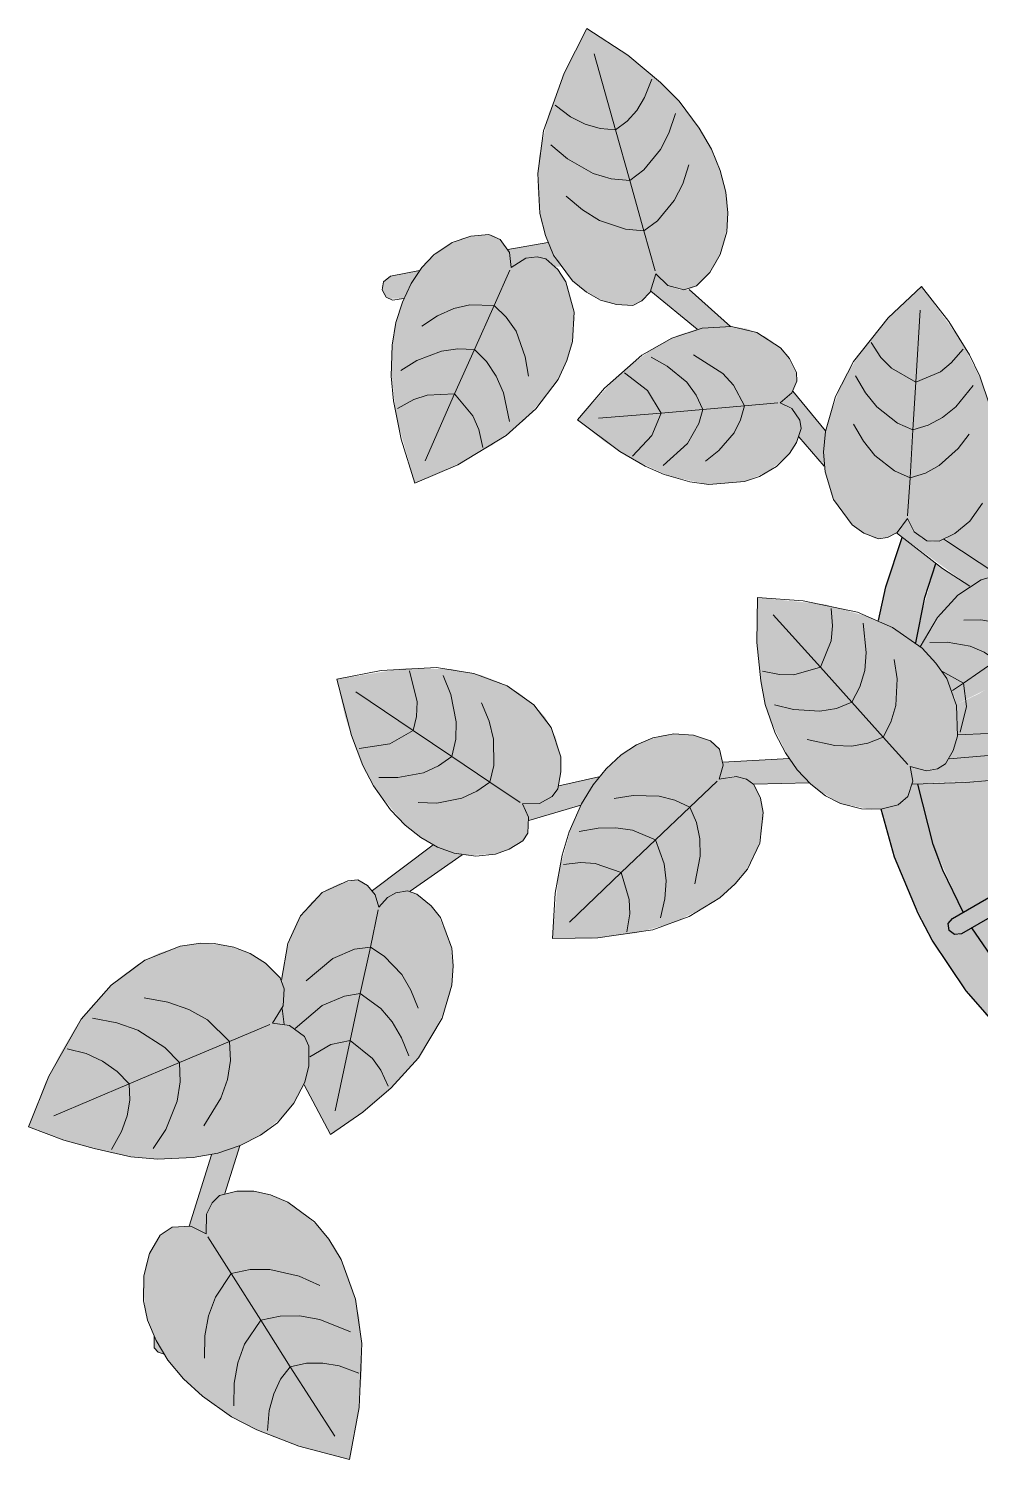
# Model space of a CAD drawing. Header units: millimetres. Extents: x -4 to 8794, y -6642 to 2653.
# Drawn here: x 2877 to 3112.3, y -5931.4 to -5577.8 of the extents above; entities that cross this region are included whole.
import ezdxf

# ---------------------------------------------------------------- set-up
doc = ezdxf.new("R2010")
doc.units = ezdxf.units.MM
for name, color, linetype, lineweight, true_color in [('VEG-HOJAS', 117, 'Continuous', 18, 0x2e5e38), ('VEG-MACETA', 25, 'Continuous', 25, 0x745440), ('VEG-NERVIOS', 115, 'Continuous', 9, 0x528c5c)]:
    doc.layers.add(name, color=color, linetype=linetype, lineweight=lineweight, true_color=true_color)
doc.layers.add('VEG-RELLENO', color=253, linetype='Continuous', true_color=0x96c896)

# ---------------------------------------------------------------- blocks, each defined once
blk = doc.blocks.new('VEG_Pothos_colgante_PLANTA')
at = {"layer": 'VEG-RELLENO', "true_color": 0x65995e}
h = blk.add_hatch(color=83, dxfattribs=at)
h.dxf.hatch_style = 1
h.paths.add_polyline_path([(-185, 167.8), (-176.3, 162.2), (-170.2, 157.4), (-166.8, 154.5), (-165.2, 153), (-163.7, 151.5), (-160.9, 148.3), (-156.1, 141.5), (-153.3, 136.2), (-151.4, 130.9), (-150.3, 125.6), (-150.1, 120.7), (-151.1, 114.7), (-153.1, 109.7), (-155.4, 106.5), (-158.7, 103.7), (-161, 103.2), (-165, 104.3), (-167.9, 107.2), (-169.3, 102.7), (-172, 100.1), (-174.4, 99.3), (-179, 99.9), (-182.8, 101.3), (-186.2, 103.6), (-189.6, 106.6), (-193.9, 113.4), (-195.8, 118.4), (-196.9, 124), (-197.2, 129.9), (-196.8, 136.2), (-194.4, 146.8), (-189.9, 158.4)])
h.paths.add_polyline_path([(-166.3, 154), (-166.9, 147.5), (-166.6, 139.4), (-165.3, 131.4), (-162.8, 123.5), (-161.7, 131.7), (-162, 139.8), (-164.1, 151.2), (-164.4, 152.2)], flags=0)
at = {"layer": 'VEG-RELLENO', "true_color": 0xced696}
h = blk.add_hatch(color=71, dxfattribs=at)
h.dxf.hatch_style = 1
h.paths.add_polyline_path([(-162.8, 123.5), (-165.3, 131.4), (-166.6, 139.4), (-166.9, 147.5), (-166.3, 154), (-164.4, 152.2), (-164.1, 151.2), (-162, 139.8), (-161.7, 131.7)])
at = {"layer": 'VEG-RELLENO', "true_color": 0x5e8f58}
h = blk.add_hatch(color=83, dxfattribs=at)
h.dxf.hatch_style = 1
h.paths.add_polyline_path([(-227.5, 55.5), (-232.1, 71.8), (-233.4, 83.8), (-232.8, 91.5), (-231.7, 96.9), (-229.9, 101.8), (-227.6, 106.2), (-224.9, 109.9), (-220.5, 113.5), (-216, 115.9), (-212.5, 116.7), (-208.4, 116.8), (-206.4, 115.7), (-204.1, 112.5), (-203.7, 108.8), (-200.1, 111.1), (-196.6, 111.4), (-194.4, 110.5), (-191.5, 107.4), (-189.7, 104.1), (-188, 96.3), (-188.9, 88.9), (-190.6, 84.2), (-193, 79.6), (-200.4, 71), (-208.3, 64.9), (-218.4, 59.3)])
h.paths.add_polyline_path([(-208.5, 96.4), (-210.7, 89.1), (-211.7, 81.6), (-211.9, 74.1), (-210.8, 66.5), (-208.5, 73.8), (-207.5, 81.3), (-207.4, 88.8)], flags=0)
at = {"layer": 'VEG-RELLENO', "true_color": 0x87a96a}
h = blk.add_hatch(color=63, dxfattribs=at)
h.dxf.hatch_style = 1
h.paths.add_polyline_path([(-49.1, 12.8), (-61.1, 17.2), (-61.9, 19.7), (-63.3, 21), (-65.8, 22), (-68.9, 21.9), (-67.7, 24.3), (-67.6, 25.9), (-47.5, 18.4), (-46.3, 17.2), (-45.9, 15.5), (-46.9, 13.5)])
h.paths.add_polyline_path([(-90.3, 30), (-108.4, 43.2), (-105.7, 46.7), (-104.4, 43.8), (-102.2, 41.8), (-99.5, 40.9), (-96.7, 41.6), (-83.6, 33)])
h.paths.add_polyline_path([(-126.3, 59.7), (-132.6, 66.9), (-132, 69.7), (-132.9, 72.1), (-134.7, 74.2), (-137.2, 75.3), (-134.1, 78.2), (-126, 68.4)])
h.paths.add_polyline_path([(-157.7, 93.5), (-169.2, 102.9), (-167.9, 107.2), (-164.5, 104.1), (-161.8, 103.2), (-159.7, 103.3), (-149.5, 94.2)])
h.paths.add_polyline_path([(-192.8, 109), (-195.1, 110.9), (-197.3, 111.4), (-200.6, 110.9), (-203.7, 108.8), (-204.5, 113.2), (-194.6, 114.9), (-191.5, 109)])
h.paths.add_polyline_path([(-230.2, 101.1), (-233.8, 101), (-235.2, 102.1), (-235.7, 104), (-235, 105.6), (-233.5, 106.6), (-226.4, 108)])
at = {"layer": 'VEG-RELLENO', "true_color": 0xe08e66}
h = blk.add_hatch(color=11, dxfattribs=at)
h.dxf.hatch_style = 1
h.paths.add_polyline_path([(108.9, -37), (103.1, -50.9), (99.6, -57.5), (89.9, -71.6), (84.3, -62.6), (89.8, -54.4), (93.2, -56.2), (94.5, -56), (95.5, -54.9), (95.3, -52.7), (92, -50.6), (97, -40.2), (100.8, -29.2), (111, -30.2)])
h.paths.add_polyline_path([(82, -80.6), (79.7, -80), (84.2, -78.3)])
h.paths.add_polyline_path([(50.9, -103.1), (37, -108.9), (22.4, -112.8), (7.5, -114.8), (-2.5, -114.9), (-1.1, -109.6), (-1, -105), (13.7, -104.1), (20.5, -103), (33.8, -99.4), (46.4, -94.2), (52.5, -90.9), (62.9, -84), (59.5, -87.2), (57.2, -91.1), (55.9, -95.8), (55.7, -100.6)])
h.paths.add_polyline_path([(-47.2, -104.8), (-63.9, -95.6), (-75.8, -86.5), (-86.5, -75.8), (-95.6, -63.9), (-99.6, -57.5), (-106.2, -44), (-108.9, -37), (-112.2, -25.1), (-108.9, -24.3), (-106.6, -23.1), (-105.3, -21.3), (-104.5, -18.9), (-103.2, -18.9), (-99.4, -33.8), (-97, -40.2), (-92, -50.6), (-95.3, -52.7), (-95.7, -53.9), (-95.4, -55.1), (-94.5, -56), (-93.2, -56.2), (-89.8, -54.4), (-83.3, -63.9), (-78.9, -69.2), (-69.2, -78.9), (-58.3, -87.3), (-52.5, -90.9), (-42, -96.2)])
h.paths.add_polyline_path([(-112.9, 21.5), (-111.1, 29.8), (-107, 42), (-98.7, 35.6), (-101.4, 27.2), (-103.7, 16)])
h.paths.add_polyline_path([(-85.9, 76.4), (-75.8, 86.5), (-63.9, 95.6), (-57.5, 99.6), (-45.3, 105.6), (-42.9, 101.8), (-40.8, 100.8), (-38.2, 100.5), (-37.5, 98), (-52.5, 90.9), (-63.9, 83.3), (-74.2, 74.2), (-84.1, 62.8), (-84.4, 69.1)])
h.paths.add_polyline_path([(0, 115), (15, 114), (29.8, 111.1), (37, 108.9), (50.9, 103.1), (58.7, 98.8), (61.2, 96.6), (57, 88.2), (46.4, 94.2), (33.8, 99.4), (20.5, 103), (13.7, 104.1), (2.2, 104.9), (2.1, 108.6), (0.6, 110.1), (-0.8, 110), (-1.9, 109), (-2.2, 104.9), (-5.1, 104.8)])
h.paths.add_polyline_path([(77.5, 84.9), (86.5, 75.8), (95.6, 63.9), (103.1, 50.9), (106.2, 44), (110.7, 31.2), (109, 23.9), (109.5, 17.6), (111.6, 12.3), (114.4, 8.9), (110.7, 8), (104.4, 10.8), (103, 20.5), (99.4, 33.8), (97, 40.2), (90.9, 52.5), (87.3, 58.3), (78.9, 69.2), (69.2, 78.9), (61.9, 84.7), (64, 88.8), (66.6, 86.7), (70.1, 85.3), (74.2, 84.7)])
at = {"layer": 'VEG-RELLENO', "true_color": 0xeadcc2}
h = blk.add_hatch(color=254, dxfattribs=at)
h.dxf.hatch_style = 1
h.paths.add_polyline_path([(95, -52.3), (95.7, -53.9), (95.3, -55.3), (93.9, -56.2), (92.4, -55.9), (9, -7.8), (11.2, -3.9)])
h.paths.add_polyline_path([(0, -2.5), (-4.6, -5.2), (-6.1, -3.5), (-6.8, -1.4), (-2.2, 1.3), (-2.2, 6.6), (0, 7), (2.2, 6.6), (2.2, 1.3), (6.8, -1.4), (6.1, -3.5), (4.6, -5.2)])
h.paths.add_polyline_path([(-92.4, -55.9), (-94.1, -56.1), (-95.4, -55.1), (-95.7, -53.4), (-94.6, -52.1), (-11.2, -3.9), (-9, -7.8)])
h.paths.add_polyline_path([(-2.2, 108), (-1.6, 109.6), (0, 110.2), (1.6, 109.6), (2.2, 108), (2.2, 11.7), (-2.2, 11.7)])
at = {"layer": 'VEG-RELLENO', "true_color": 0x6ca464}
h = blk.add_hatch(color=83, dxfattribs=at)
h.dxf.hatch_style = 1
h.paths.add_polyline_path([(-102.3, 104.1), (-92.5, 90.7), (-87.1, 80.1), (-85, 72.8), (-84.2, 67.4), (-84.1, 62.2), (-84.8, 57.3), (-86, 53), (-88.7, 48.1), (-92, 44.4), (-95, 42.4), (-98.7, 40.9), (-100.9, 41.2), (-104.1, 43.4), (-105.7, 46.7), (-108.3, 43.3), (-111.4, 41.8), (-113.7, 41.8), (-117.5, 43.7), (-120.3, 46.1), (-124.6, 52.7), (-126.3, 59.8), (-126.4, 64.8), (-125.7, 69.9), (-121.9, 80.4), (-116.7, 88.8), (-109.4, 97.5)])
h.paths.add_polyline_path([(-101.3, 59.5), (-100.8, 67.1), (-101.5, 74.5), (-103.1, 81.7), (-105.9, 88.8), (-106.4, 81.2), (-105.6, 73.8), (-104.1, 66.6)], flags=0)
at = {"layer": 'VEG-RELLENO', "true_color": 0x7a5e4a}
h = blk.add_hatch(color=35, dxfattribs=at)
h.dxf.hatch_style = 1
h.paths.add_polyline_path([(100.8, -29.2), (97, -40.2), (92, -50.6), (68.9, -37.3), (66.5, -29.5), (71.8, -26.9), (67.4, -17.8), (62.6, -10.1), (68.8, -7.8), (73.4, -4.1), (80.8, -3.5), (80, -6.8), (80, -10.1), (80.7, -13.4), (82.7, -17.7), (85.9, -21.7), (90.5, -25.2), (94.5, -27.2)])
h.paths.add_polyline_path([(89.8, -54.4), (84.3, -62.6), (78.1, -55), (71.5, -49.5), (70.4, -43.2)])
h.paths.add_polyline_path([(58.3, -87.3), (46.4, -94.2), (40.2, -97), (27.2, -101.4), (13.7, -104.1), (-1, -105), (-1.8, -100.9), (-3, -98.1), (-4.8, -96.6), (-8.1, -95.6), (-6.8, -81.6), (3.1, -72.6), (8.2, -74.6), (14.3, -76.1), (21.4, -77), (28.8, -77.2), (28.5, -69.6), (26.6, -59.2), (24.6, -53.5), (21.7, -47.9), (33.3, -51.8), (39.5, -60.4), (37.2, -62.9), (36.7, -65.1), (37.7, -70.1), (39.8, -74.1), (44, -78.6), (48.7, -81.2), (54.3, -83.1), (62.9, -84)])
h.paths.add_polyline_path([(-46.4, -94.2), (-58.3, -87.3), (-69.2, -78.9), (-78.9, -69.2), (-83.3, -63.9), (-89.8, -54.4), (-83.5, -50.7), (-82.4, -56.8), (-72.3, -54.2), (-58.8, -48.6), (-51.5, -43.5), (-46.9, -38.8), (-42.8, -32.2), (-41, -26.2), (-22.4, -15.5), (-27, -21.2), (-29.7, -27.7), (-31.1, -35.5), (-30.9, -43.8), (-29, -52.7), (-25.7, -61.5), (-18.8, -73.8), (-12.8, -82), (-13.4, -87.7), (-15.6, -86.5), (-19, -85.6), (-22.7, -85.3), (-26.5, -85.9), (-30.5, -87.1), (-34.4, -89.2), (-38.2, -92.2), (-42, -96.2)])
h.paths.add_polyline_path([(-92, -50.6), (-99.4, -33.8), (-103.2, -18.9), (-79.6, -17.5), (-82.1, -23.6), (-83.7, -30.5), (-84.3, -37.7), (-84, -46)])
h.paths.add_polyline_path([(-103, 20.5), (-98.7, 35.6), (-90.3, 30), (-94.3, 26.9), (-97.3, 23.5), (-102.6, 15), (-103.7, 16)])
h.paths.add_polyline_path([(-96.3, 41.7), (-92, 44.4), (-88.7, 48.1), (-85.5, 54.4), (-84.1, 62.8), (-74.2, 74.2), (-69.2, 78.9), (-58.3, 87.3), (-46.4, 94.2), (-37.5, 98), (-30.5, 75.9), (-35.2, 76.5), (-41.4, 76.6), (-54.9, 73.8), (-62.1, 71.2), (-60.4, 67.2), (-56.9, 60.4), (-52.5, 53.6), (-48.3, 49), (-43.6, 45.2), (-37.5, 42.1), (-30.3, 40.8), (-23.9, 41.9), (-21.3, 43.3), (-18.5, 45.6), (-13.3, 32.8), (-11.4, 31.5), (-9.1, 31.9), (-7.9, 33.5), (-7.9, 35.3), (-15.7, 54.5), (-14.2, 55.8), (-13.4, 57.4), (-13.5, 60.7), (-14.2, 63.5), (-16.1, 67.1), (-18.3, 69.7), (-23.2, 73.2), (-29.5, 92.3), (-23.7, 92), (-17.5, 93.8), (-11.3, 97.7), (-5.1, 104.8), (-2.2, 104.9), (-2.2, 11.7), (-6, 10.4), (-8.5, 8.5), (-10.4, 6), (-11.6, 3.1), (-12, 0), (-11.2, -3.9), (-40.9, -21.1), (-42.1, -16.3), (-44.1, -12.7), (-31.1, -10.7), (-29.9, -9.5), (-29.6, -8), (-30, -6.6), (-31, -5.6), (-33, -5.2), (-53.4, -8), (-54.7, -5.6), (-56.4, -4.4), (-62.3, -3.9), (-68.9, -6.1), (-72.2, -8.2), (-75, -10.9), (-95.4, -12.7), (-93.3, -6.7), (-85.8, -6.4), (-79.5, -5.1), (-73.8, -3), (-68, 0.8), (-64.5, 4.5), (-62.2, 8.6), (-61, 12.6), (-61.1, 17.2), (-49.1, 12.8), (-46.7, 13.7), (-45.9, 15.8), (-46.4, 17.5), (-47.5, 18.4), (-67.6, 25.9), (-68.5, 29.4), (-72, 31.9), (-77.1, 33.3), (-83.6, 33), (-93.6, 39.3)])
h.paths.add_polyline_path([(2.2, 104.9), (20.5, 103), (33.8, 99.4), (46.4, 94.2), (57, 88.2), (48.8, 73.7), (46.3, 78.6), (43.4, 82.6), (36, 90.1), (23.8, 97.6), (14.5, 101.7), (11.8, 93), (9.9, 82.6), (9.5, 75.2), (10.2, 68), (11.9, 61.6), (15.5, 54.7), (19.2, 50.5), (24.4, 47.2), (15.8, 42.5), (9.8, 37.3), (5.8, 31.4), (3.4, 25.2), (2.8, 19), (4.1, 12.9), (6.1, 10.9), (9.1, 9.4), (14.5, 9.3), (12.6, 4.9), (12.8, -0.5), (12.1, -4.5), (11.2, -3.9), (12, 0), (11.6, 3.1), (10.4, 6), (8.5, 8.5), (6, 10.4), (2.2, 11.7)])
h.paths.add_polyline_path([(61.9, 84.7), (74.2, 74.2), (78.9, 69.2), (87.3, 58.3), (90.9, 52.5), (97, 40.2), (101.4, 27.2), (104.4, 10.8), (98.2, 11.6), (91.7, 10.2), (87.3, 7), (86.6, 3.2), (78.2, 2.2), (80.9, 8), (82.9, 14.7), (84, 24.1), (84.1, 33), (83.8, 38), (73.2, 37.1), (75.3, 48.3), (63.4, 50.6), (45.9, 51.6), (48.1, 53.9), (50, 57.8), (50.8, 65.5)])
h.paths.add_polyline_path([(8.6, -9.7), (0.6, -13.5), (-2.1, -17), (-3.6, -13.4), (-6.4, -10.9), (-9.7, -9.5), (-12.8, -9.9), (-9, -7.8), (-6, -10.4), (-3.1, -11.6), (0, -12), (3.1, -11.6), (6, -10.4), (9, -7.8), (9.9, -8.3)])
h.paths.add_polyline_path([(4.9, 4.9), (6.8, 1.8), (6.8, -1.4), (2.2, 1.3), (2.2, 6.6)])
h.paths.add_polyline_path([(-4.9, 4.9), (-2.2, 6.6), (-2.2, 1.3), (-6.8, -1.4), (-6.8, 1.8)])
h.paths.add_polyline_path([(-1.8, -6.8), (-4.6, -5.2), (0, -2.5), (4.6, -5.2), (1.8, -6.8)])
at = {"layer": 'VEG-RELLENO', "true_color": 0xced696}
h = blk.add_hatch(color=71, dxfattribs=at)
h.dxf.hatch_style = 1
h.paths.add_polyline_path([(-208.5, 96.4), (-207.4, 88.8), (-207.5, 81.3), (-208.5, 73.8), (-210.8, 66.5), (-211.9, 74.1), (-211.7, 81.6), (-210.7, 89.1)])
at = {"layer": 'VEG-RELLENO', "true_color": 0x63965c}
h = blk.add_hatch(color=83, dxfattribs=at)
h.dxf.hatch_style = 1
h.paths.add_polyline_path([(-187.3, 71.1), (-177, 82.4), (-168.5, 88.9), (-162.5, 92), (-158, 93.5), (-149.2, 94.2), (-145.3, 93.6), (-140.7, 91.6), (-137.1, 88.9), (-134.9, 86.3), (-133.2, 82.8), (-133.1, 80.7), (-134.6, 77.3), (-137.2, 75.3), (-134, 73.5), (-132.3, 71), (-132, 69), (-133.2, 65.5), (-134.9, 62.8), (-140.1, 58.3), (-146, 55.9), (-154.8, 55.1), (-164.3, 57.1), (-173.8, 61.4), (-180.7, 65.8)])
h.paths.add_polyline_path([(-148.6, 75), (-154.9, 77.2), (-161.3, 78.3), (-167.7, 78.7), (-174.3, 78), (-168.1, 75.8), (-161.7, 74.7), (-155.2, 74.3)], flags=0)
at = {"layer": 'VEG-RELLENO', "true_color": 0xced696}
h = blk.add_hatch(color=71, dxfattribs=at)
h.dxf.hatch_style = 1
h.paths.add_polyline_path([(-101.3, 59.5), (-104.1, 66.6), (-105.6, 73.8), (-106.4, 81.2), (-105.9, 88.8), (-103.1, 81.7), (-101.5, 74.5), (-100.8, 67.1)])
h = blk.add_hatch(color=71, dxfattribs=at)
h.dxf.hatch_style = 1
h.paths.add_polyline_path([(-150.4, 74.6), (-161.7, 74.7), (-168.1, 75.8), (-174.3, 78), (-167.7, 78.7), (-161.3, 78.3), (-154.9, 77.2), (-148.6, 75)])
at = {"layer": 'VEG-RELLENO', "true_color": 0x65995e}
h = blk.add_hatch(color=83, dxfattribs=at)
h.dxf.hatch_style = 1
h.paths.add_polyline_path([(-102.6, 15), (-96.4, 24.7), (-91, 29.6), (-85.1, 32.6), (-78.1, 33.4), (-73, 32.3), (-68.5, 29.4), (-67.6, 25.2), (-68.9, 21.9), (-65.8, 22), (-62.3, 20.2), (-61.2, 17.6), (-60.9, 13.6), (-61.8, 9.6), (-63.8, 5.5), (-67, 1.7), (-71.3, -1.6), (-75.2, -3.6), (-81.1, -5.5), (-87.4, -6.6), (-93.3, -6.7), (-93.6, 0.8), (-88.1, 3.4), (-82.7, 6.7), (-75.8, 12.9), (-84.4, 9.5), (-94.1, 2.7), (-96.8, 8.5)])
at = {"layer": 'VEG-RELLENO', "true_color": 0x689e61}
h = blk.add_hatch(color=83, dxfattribs=at)
h.dxf.hatch_style = 1
h.paths.add_polyline_path([(-142.8, 27.2), (-126, 25.5), (-114.6, 22.2), (-107.8, 18.8), (-103.4, 15.8), (-99.8, 12.3), (-96.8, 8.5), (-94.7, 4.6), (-93.3, -0.8), (-93.2, -5.9), (-94, -9.5), (-95.8, -13.3), (-97.6, -14.8), (-101.6, -15.7), (-105.1, -14.6), (-104.5, -18.8), (-105.6, -22), (-107.2, -23.6), (-111.1, -24.9), (-114.7, -25.2), (-122.3, -23.7), (-128.4, -20), (-131.9, -16.6), (-135, -12.6), (-139.8, -2.8), (-141.3, 2.7), (-142.3, 8.6), (-143, 17.7)])
h.paths.add_polyline_path([(-110.7, -2.5), (-112.3, 4.8), (-115.1, 11.5), (-118.5, 17.9), (-123.1, 23.8), (-121.5, 16.5), (-118.7, 9.8), (-115.2, 3.4)], flags=0)
at = {"layer": 'VEG-RELLENO', "true_color": 0xced696}
h = blk.add_hatch(color=71, dxfattribs=at)
h.dxf.hatch_style = 1
h.paths.add_polyline_path([(-110.7, -2.5), (-115.2, 3.4), (-118.7, 9.8), (-121.5, 16.5), (-123.1, 23.8), (-118.5, 17.9), (-115.1, 11.5), (-112.3, 4.8)])
h = blk.add_hatch(color=71, dxfattribs=at)
h.dxf.hatch_style = 1
h.paths.add_polyline_path([(-75.8, 12.9), (-85.3, 5), (-93.6, 0.8), (-94.1, 2.7), (-87.1, 7.9), (-81.8, 10.8)])
at = {"layer": 'VEG-RELLENO', "true_color": 0x669b5f}
h = blk.add_hatch(color=83, dxfattribs=at)
h.dxf.hatch_style = 1
h.paths.add_polyline_path([(-246.8, 7), (-230.2, 9.7), (-218.4, 9.5), (-211.1, 8), (-206.2, 6.1), (-201.9, 3.7), (-198.1, 0.7), (-195.2, -2.5), (-192.7, -7.3), (-191.4, -12.2), (-191.4, -15.9), (-192.2, -20.1), (-193.6, -22), (-197.2, -23.9), (-200.9, -23.8), (-199.3, -27.6), (-199.6, -31), (-200.8, -32.9), (-204.2, -35), (-207.6, -36.2), (-215.1, -36.5), (-221.9, -34.5), (-226, -32.1), (-229.9, -29.1), (-236.7, -20.8), (-239.6, -16), (-241.9, -10.6), (-244.8, -2.1)])
h.paths.add_polyline_path([(-212.7, -18.9), (-215.8, -12.3), (-219.7, -6.4), (-224.4, -0.9), (-229.9, 3.8), (-226.9, -2.8), (-222.9, -8.8), (-218.3, -14.2)], flags=0)
at = {"layer": 'VEG-RELLENO', "true_color": 0xced696}
h = blk.add_hatch(color=71, dxfattribs=at)
h.dxf.hatch_style = 1
h.paths.add_polyline_path([(-212.7, -18.9), (-218.3, -14.2), (-222.9, -8.8), (-226.9, -2.8), (-229.9, 3.8), (-224.4, -0.9), (-219.7, -6.4), (-215.8, -12.3)])
at = {"layer": 'VEG-RELLENO', "true_color": 0x87a96a}
h = blk.add_hatch(color=63, dxfattribs=at)
h.dxf.hatch_style = 1
h.paths.add_polyline_path([(-44.1, -12.7), (-45.9, -11.2), (-47.9, -10.7), (-50.7, -10.9), (-53.3, -12.3), (-53.4, -8), (-32.7, -5.1), (-31, -5.6), (-29.9, -6.9), (-29.8, -9.2), (-31.4, -10.9)])
h.paths.add_polyline_path([(-79.6, -17.5), (-104.5, -18.9), (-105.1, -14.6), (-101, -15.6), (-97.6, -14.8), (-95.4, -12.7), (-75, -10.9)])
h.paths.add_polyline_path([(-130, -18.6), (-143.7, -18.9), (-145.5, -17.7), (-148.7, -16.9), (-152.3, -17.7), (-151.4, -13.5), (-135, -12.6)])
h.paths.add_polyline_path([(-186.5, -24.1), (-199.3, -27.9), (-200.9, -23.8), (-196.7, -23.7), (-193.6, -22), (-191.9, -19.3), (-182, -17.1)])
h.paths.add_polyline_path([(-215.8, -36.4), (-228.7, -45.4), (-230.8, -45.4), (-233.9, -46.6), (-236.4, -49.3), (-238, -45.2), (-223, -33.9)])
h.paths.add_polyline_path([(-270.8, -108.3), (-274.5, -120.1), (-277.1, -121.7), (-279, -125.2), (-279.1, -130.1), (-283.3, -128.2), (-277.8, -110.5)])
h.paths.add_polyline_path([(-289.7, -159.8), (-291, -159.3), (-292, -158.2), (-292, -155.4)])
h.paths.add_polyline_path([(-262.7, -78), (-260.3, -74.4), (-259.8, -78.3)])
at = {"layer": 'VEG-RELLENO', "true_color": 0x61935a}
h = blk.add_hatch(color=83, dxfattribs=at)
h.dxf.hatch_style = 1
h.paths.add_polyline_path([(-193.5, -57.1), (-191.9, -40.5), (-188.7, -29), (-185.4, -22.1), (-182.4, -17.7), (-179, -13.9), (-175.2, -10.8), (-171.4, -8.5), (-166.1, -6.8), (-161.1, -6.5), (-157.5, -7.1), (-153.7, -8.6), (-152.2, -10.3), (-151.3, -14.2), (-152.3, -17.7), (-148.1, -17), (-144.9, -18), (-143.2, -19.6), (-141.8, -23.5), (-141.3, -27.2), (-142.7, -34.8), (-146.2, -41.2), (-149.5, -44.8), (-153.4, -48), (-163.3, -53.1), (-172.7, -55.7), (-183.9, -57.1)])
h.paths.add_polyline_path([(-156.7, -31.8), (-163.5, -35.1), (-169.5, -39.3), (-175, -44.2), (-179.8, -50), (-173, -46.8), (-167, -42.5), (-161.5, -37.7)], flags=0)
at = {"layer": 'VEG-RELLENO', "true_color": 0xced696}
h = blk.add_hatch(color=71, dxfattribs=at)
h.dxf.hatch_style = 1
h.paths.add_polyline_path([(-156.7, -31.8), (-161.5, -37.7), (-167, -42.5), (-173, -46.8), (-179.8, -50), (-175, -44.2), (-169.5, -39.3), (-163.5, -35.1)])
at = {"layer": 'VEG-RELLENO', "true_color": 0x6da565}
h = blk.add_hatch(color=83, dxfattribs=at)
h.dxf.hatch_style = 1
h.paths.add_polyline_path([(-248.4, -105.5), (-254.9, -93.2), (-253.6, -87.2), (-253.9, -82.8), (-256, -80.2), (-259.8, -78.3), (-260.3, -74.4), (-259.8, -70.4), (-260.5, -66.6), (-258.4, -56.8), (-256.5, -52.7), (-253.2, -48.2), (-249.4, -45), (-246.2, -43.5), (-242.3, -42.6), (-240.3, -43.1), (-237.5, -45.8), (-236.4, -49.3), (-233.4, -46.3), (-230.1, -45.3), (-227.8, -45.7), (-224.4, -48.1), (-221.9, -50.9), (-218.7, -58.1), (-218, -65.4), (-218.7, -70.3), (-220.2, -75.2), (-225.5, -85), (-231.9, -92.5), (-240.4, -100)])
h.paths.add_polyline_path([(-236, -62.7), (-238.7, -69.8), (-240.1, -77.1), (-240.7, -84.5), (-240.1, -92.1), (-237.5, -85), (-236, -77.7), (-235.4, -70.3)], flags=0)
at = {"layer": 'VEG-RELLENO', "true_color": 0x65995e}
h = blk.add_hatch(color=83, dxfattribs=at)
h.dxf.hatch_style = 1
h.paths.add_polyline_path([(-323, -103.6), (-318.9, -92.8), (-315, -85.2), (-311.3, -78.9), (-307.2, -73.5), (-301, -67.2), (-296, -63.4), (-290.8, -60.7), (-285.5, -59), (-280.4, -58.2), (-273.9, -58.8), (-268.2, -60.8), (-264.4, -63.2), (-260.8, -66.8), (-259.8, -69.5), (-260.3, -74.4), (-262.7, -78), (-257.9, -78.9), (-254.8, -81.3), (-253.7, -83.7), (-253.7, -88.5), (-254.7, -92.6), (-256.6, -96.5), (-259.3, -100.3), (-265.7, -105.7), (-270.7, -108.2), (-276.2, -110.1), (-282.3, -111.2), (-288.9, -111.6), (-295.5, -111.3), (-302.4, -110.1), (-312.7, -107.4)])
h.paths.add_polyline_path([(-278.4, -79), (-286.7, -81.5), (-294.3, -85.2), (-301.4, -89.7), (-307.9, -95.5), (-299.6, -93), (-292, -89.3), (-284.9, -84.8)], flags=0)
at = {"layer": 'VEG-RELLENO', "true_color": 0xced696}
h = blk.add_hatch(color=71, dxfattribs=at)
h.dxf.hatch_style = 1
h.paths.add_polyline_path([(-236, -62.7), (-235.4, -70.3), (-236, -77.7), (-237.5, -85), (-240.1, -92.1), (-240.7, -84.5), (-240.1, -77.1), (-238.7, -69.8)])
h = blk.add_hatch(color=71, dxfattribs=at)
h.dxf.hatch_style = 1
h.paths.add_polyline_path([(-278.4, -79), (-284.9, -84.8), (-292, -89.3), (-299.6, -93), (-307.9, -95.5), (-301.4, -89.7), (-294.3, -85.2), (-286.7, -81.5)])
at = {"layer": 'VEG-RELLENO', "true_color": 0x609259}
h = blk.add_hatch(color=83, dxfattribs=at)
h.dxf.hatch_style = 1
h.paths.add_polyline_path([(-243.7, -185.8), (-254.4, -183.1), (-262.3, -180.3), (-268.8, -177.5), (-274.6, -174.1), (-281.7, -168.8), (-286.1, -164.4), (-289.6, -159.7), (-292.3, -154.7), (-294, -149.8), (-294.7, -143.4), (-294, -137.6), (-292.5, -133.6), (-289.8, -129.7), (-287.5, -128.4), (-282.9, -128.2), (-279.1, -130.1), (-279, -125.2), (-277.1, -121.7), (-274.9, -120.2), (-270.2, -119.4), (-265.9, -119.7), (-261.8, -120.9), (-257.5, -123), (-251.1, -128.5), (-247.7, -133), (-244.9, -138.2), (-242.8, -144.1), (-241.3, -150.5), (-240.6, -157.2), (-240.6, -164.2), (-241.5, -174.9)])
h.paths.add_polyline_path([(-263.4, -137.9), (-263.1, -146.6), (-261.4, -155), (-258.8, -163.1), (-254.8, -170.8), (-255.1, -162.1), (-256.8, -153.7), (-259.4, -145.6)], flags=0)
at = {"layer": 'VEG-RELLENO', "true_color": 0xced696}
h = blk.add_hatch(color=71, dxfattribs=at)
h.dxf.hatch_style = 1
h.paths.add_polyline_path([(-263.4, -137.9), (-259.4, -145.6), (-256.8, -153.7), (-255.1, -162.1), (-254.8, -170.8), (-258.8, -163.1), (-261.4, -155), (-263.1, -146.6)])
at = {"layer": 'VEG-HOJAS'}
for points in [[(-185, 167.8), (-174.9, 161.2), (-166.8, 154.5), (-162.2, 149.9), (-157.2, 143.2), (-154.2, 138), (-152, 132.7), (-150.6, 127.4), (-150.1, 122.3), (-150.4, 117.6), (-152, 112), (-154.6, 107.5), (-157.9, 104.2), (-161, 103.2), (-165, 104.3), (-167.9, 107.2), (-169.3, 102.7), (-171.4, 100.5), (-173.6, 99.4), (-177.7, 99.6), (-181.6, 100.7), (-185.1, 102.7), (-188.5, 105.5), (-193.2, 111.8), (-195.2, 116.7), (-196.6, 122.1), (-197.1, 132), (-195.7, 142.5), (-190.6, 156.8)], [(-227.5, 55.5), (-230.9, 66.3), (-232.8, 75.8), (-233.4, 81.9), (-233.1, 89.6), (-232.2, 95.2), (-230.6, 100.2), (-228.4, 104.8), (-225.8, 108.8), (-222.8, 111.9), (-218.3, 114.9), (-213.7, 116.5), (-209.2, 116.9), (-206.4, 115.7), (-204.1, 112.5), (-203.7, 108.8), (-200.1, 111.1), (-197.3, 111.4), (-195.1, 110.9), (-192.2, 108.3), (-190.2, 105.2), (-188.1, 97.7), (-188.5, 90.5), (-189.9, 85.8), (-192.1, 81.1), (-197.6, 73.8), (-204.9, 67.2), (-216.9, 60)], [(-187.3, 71.1), (-180.6, 78.9), (-171.4, 87.1), (-164, 91.3), (-156.5, 93.8), (-149.2, 94.2), (-143, 92.7), (-137.1, 88.9), (-134.9, 86.3), (-133.2, 82.8), (-133.1, 80.7), (-134.3, 77.8), (-137.2, 75.3), (-134.3, 73.9), (-132.3, 71), (-132, 69), (-133.2, 65.5), (-134.9, 62.8), (-138.1, 59.6), (-142.3, 57.1), (-146, 55.9), (-154.8, 55.1), (-159.5, 55.8), (-165.9, 57.6), (-170.6, 59.7), (-176.8, 63.3)], [(-142.8, 27.2), (-131.5, 26.4), (-118.1, 23.6), (-109.4, 19.8), (-102.1, 14.7), (-98.7, 11), (-96, 7.2), (-93.6, 0.5), (-93.4, -7.1), (-94.4, -10.6), (-96.3, -13.9), (-98.3, -15.1), (-101, -15.6), (-105.1, -14.6), (-104.4, -18.2), (-105.6, -22), (-108, -24), (-112.3, -25.1), (-117.1, -25), (-122.3, -23.7), (-126, -21.8), (-129.6, -18.9), (-133, -15.4), (-135.9, -11.2), (-138.4, -6.3), (-140.9, 0.8), (-142, 6.6), (-143, 16.1)], [(-246.8, 7), (-235.8, 9.2), (-222.2, 9.9), (-212.9, 8.4), (-204.7, 5.4), (-198.1, 0.7), (-193.8, -4.9), (-191.4, -12.2), (-191.4, -15.9), (-192.2, -20.1), (-193.6, -22), (-196.7, -23.7), (-200.9, -23.8), (-199.4, -27.1), (-199.6, -31), (-200.8, -32.9), (-204.2, -35), (-207.6, -36.2), (-212.4, -36.7), (-217.8, -36), (-221.9, -34.5), (-226, -32.1), (-229.9, -29.1), (-233.5, -25.3), (-237.7, -19.3), (-240.4, -14.3), (-243.2, -6.9)], [(-193.5, -57.1), (-192.8, -45.9), (-191.1, -36.5), (-189.4, -30.7), (-186.3, -23.8), (-183.4, -19.1), (-180.2, -15.1), (-176.5, -11.7), (-172.7, -9.2), (-168.7, -7.5), (-163.5, -6.5), (-158.6, -6.8), (-154.4, -8.2), (-152.2, -10.3), (-151.3, -14.2), (-152.3, -17.7), (-148.1, -17), (-145.5, -17.7), (-143.7, -19), (-142.1, -22.4), (-141.4, -25.9), (-142.2, -33.5), (-145.3, -39.9), (-148.3, -43.6), (-152.1, -47), (-159.7, -51.6), (-168.7, -54.9), (-182.3, -56.9)], [(-323, -103.6), (-318, -91.1), (-310, -77), (-302.6, -68.6), (-294.3, -62.4), (-285.5, -59), (-280.4, -58.2), (-277.1, -58.3), (-272.3, -59.2), (-268.2, -60.8), (-264.4, -63.2), (-260.8, -66.8), (-259.8, -69.5), (-260.1, -73.7), (-262.7, -78), (-258.5, -78.6), (-254.8, -81.3), (-253.7, -83.7), (-253.7, -88.5), (-254.7, -92.6), (-257.4, -97.8), (-261.5, -102.6), (-265.7, -105.7), (-270.7, -108.2), (-276.2, -110.1), (-282.3, -111.2), (-291.1, -111.6), (-297.7, -111), (-306.8, -109), (-314.3, -106.9)], [(-243.7, -185.8), (-256.2, -182.5), (-266.6, -178.5), (-272.8, -175.3), (-280, -170.2), (-284.7, -165.9), (-288.6, -161.3), (-291.5, -156.4), (-293.6, -151.4), (-294.6, -146.6), (-294.5, -140.4), (-293.1, -134.9), (-290.5, -130.4), (-287.5, -128.4), (-282.9, -128.2), (-279.1, -130.1), (-279, -125.2), (-277.6, -122.4), (-275.8, -120.6), (-271.5, -119.5), (-267.3, -119.5), (-263.2, -120.4), (-258.9, -122.2), (-252.3, -127.1), (-248.8, -131.4), (-245.7, -136.4), (-242.2, -146.2), (-240.6, -157.2), (-241.3, -173)]]:
    blk.add_lwpolyline(points, close=True, dxfattribs=at)
for points in [[(-204.5, 113.2), (-194.6, 114.9)], [(-230.2, 101.1), (-233, 100.7), (-234.6, 101.4), (-235.6, 103.2), (-235.3, 105.2), (-233.5, 106.6), (-226.4, 108)], [(-157.7, 93.5), (-169.2, 102.9)], [(-159.7, 103.3), (-149.5, 94.2)], [(-87.2, 50.5), (-90.3, 46.1), (-94, 43), (-97.9, 41.1), (-100.9, 41.2), (-104.1, 43.4), (-105.7, 46.7), (-108.3, 43.3), (-110.7, 42), (-112.9, 41.7), (-116.5, 43.1), (-119.4, 45.2), (-124, 51.4), (-126.1, 58.3), (-126.5, 63.1), (-126, 68.2), (-123.5, 76.9), (-119.1, 85.5), (-110.5, 96.3), (-102.3, 104.1), (-95.5, 95.4), (-90.4, 87.2), (-87.8, 81.9), (-85.4, 74.6)], [(-134.1, 78.2), (-126, 68.4)], [(-126.3, 59.7), (-132.6, 66.9)], [(-90.3, 30), (-97.1, 34.4), (-108.4, 43.2)], [(-96.7, 41.6), (-83.6, 33)], [(-102.6, 15), (-98.3, 22.3), (-93.3, 27.8), (-87.5, 31.6), (-81.6, 33.3), (-75, 33), (-69.6, 30.4), (-68.2, 28.8), (-67.6, 26.3), (-67.7, 24.3), (-68.9, 21.9), (-65.3, 21.9), (-62.8, 20.6), (-61.6, 19.1), (-60.9, 14.7), (-61.8, 9.6), (-64.5, 4.5), (-68, 0.8), (-73.8, -3), (-79.5, -5.1), (-85.8, -6.4), (-93.3, -6.7)], [(-151.4, -13.5), (-135, -12.6)], [(-95.4, -12.7), (-75, -10.9)], [(-191.9, -19.3), (-182, -17.1)], [(-79.6, -17.5), (-91.3, -18.5), (-104.5, -18.9)], [(-130, -18.6), (-143.7, -18.9)], [(-186.5, -24.1), (-199.3, -27.9)], [(-238, -45.2), (-223, -33.9)], [(-215.8, -36.4), (-228.7, -45.4)], [(-260.5, -67.4), (-258.9, -58.3), (-255.8, -51.5), (-250.4, -45.7), (-244.1, -42.8), (-241.6, -42.6), (-239.2, -44), (-237.3, -46.3), (-236.4, -49.3), (-234.3, -46.9), (-232.2, -45.8), (-229.3, -45.3), (-227, -46.1), (-223.5, -49), (-221.2, -51.9), (-218.4, -59.5), (-218, -63.8), (-218.4, -68.6), (-220.8, -76.8), (-226.6, -86.6), (-233.4, -94), (-240.4, -100), (-248.4, -105.5), (-254.9, -93.2)], [(-259.8, -78.3), (-260.3, -74.4)], [(-270.8, -108.3), (-274.5, -120.1)], [(-283.3, -128.2), (-277.8, -110.5)], [(-289.5, -159.8), (-291, -159.3), (-292, -158.2), (-292, -155.4)]]:
    blk.add_lwpolyline(points, dxfattribs=at)
at = {"layer": 'VEG-MACETA'}
for points in [[(-112.9, 21.5), (-111.1, 29.8), (-107, 42)], [(-103.7, 16), (-101.4, 27.2), (-98.7, 35.6)], [(-9, -7.8), (-92.4, -55.9), (-94.1, -56.1), (-95.4, -55.1), (-95.7, -53.4), (-94.6, -52.1), (-11.2, -3.9)], [(-92, -50.6), (-97, -40.2), (-99.4, -33.8), (-103.2, -18.9)], [(-47.2, -104.8), (-57.5, -99.6), (-70, -91.2), (-81.3, -81.3), (-91.2, -70), (-99.6, -57.5), (-103.1, -50.9), (-108.9, -37), (-112.2, -25.1)], [(-42, -96.2), (-52.5, -90.9), (-58.3, -87.3), (-69.2, -78.9), (-78.9, -69.2), (-83.3, -63.9), (-89.8, -54.4)]]:
    blk.add_lwpolyline(points, dxfattribs=at)
at = {"layer": 'VEG-NERVIOS'}
for points in [[(-177.9, 142.8), (-183.2, 161.6)], [(-177.9, 142.8), (-175, 144.9), (-172.6, 147.6), (-170.7, 150.8), (-168.9, 155.3)], [(-177.9, 142.8), (-181.7, 143.1), (-185.4, 144.2), (-189, 146), (-192.8, 148.9)], [(-174.4, 130.3), (-170.9, 132.9), (-166.8, 137.9), (-164.7, 142), (-163.1, 146.8)], [(-174.4, 130.3), (-177.9, 142.8)], [(-174.4, 130.3), (-179, 130.7), (-183.4, 132), (-189.8, 135.6), (-193.9, 139.1)], [(-170.9, 117.8), (-167.5, 120.3), (-163.4, 125.3), (-161.3, 129.4), (-159.8, 134.1)], [(-170.9, 117.8), (-174.4, 130.3)], [(-170.9, 117.8), (-175.4, 118.2), (-181.9, 120.4), (-186.1, 123), (-190.1, 126.4)], [(-168.1, 107.9), (-170.9, 117.8)], [(-204, 108.1), (-207.9, 99.4)], [(-207.9, 99.4), (-213.9, 99.5), (-217.9, 98.6), (-221.9, 96.8), (-225.8, 94.3)], [(-207.9, 99.4), (-212.8, 88.5)], [(-207.9, 99.4), (-204.9, 96.5), (-202.5, 93), (-200.2, 86.7), (-199.4, 81.9)], [(-103.7, 80.4), (-102.6, 98.2)], [(-212.8, 88.5), (-216.9, 88.7), (-220.9, 88.1), (-227, 85.8), (-231, 83.3)], [(-212.8, 88.5), (-217.7, 77.5)], [(-212.8, 88.5), (-209.8, 85.5), (-207.4, 81.9), (-205.6, 77.8), (-204.1, 70.7)], [(-103.7, 80.4), (-109.7, 83.9), (-112.3, 86.5), (-114.7, 90.2)], [(-103.7, 80.4), (-97.6, 83), (-94.9, 85.2), (-92, 88.6)], [(-156.3, 73.7), (-158, 77.2), (-160.3, 80.4), (-165.1, 84.4), (-169.1, 86.6)], [(-146, 74.6), (-148.7, 79.7), (-151.4, 82.6), (-158.6, 87.2)], [(-166.6, 72.8), (-170, 78.4), (-175.7, 82.7)], [(-104.4, 68.6), (-108.2, 70.3), (-113.3, 74.3), (-116.1, 77.8), (-118.6, 82)], [(-104.4, 68.6), (-103.7, 80.4)], [(-104.4, 68.6), (-100.6, 69.8), (-97.1, 71.7), (-93.8, 74.3), (-89.5, 79.6)], [(-217.7, 77.5), (-224.5, 77.2), (-227.8, 76.1), (-231.8, 73.9)], [(-217.7, 77.5), (-225, 61)], [(-217.7, 77.5), (-213.2, 72.1), (-211.7, 68.7), (-210.7, 64.3)], [(-146, 74.6), (-156.3, 73.7)], [(-146, 74.6), (-147, 71.1), (-148.6, 67.9), (-152.4, 63.5), (-155.7, 60.9)], [(-137.8, 75.3), (-146, 74.6)], [(-166.6, 72.8), (-182.1, 71.5)], [(-166.6, 72.8), (-168.9, 67.2), (-173.7, 62.1)], [(-156.3, 73.7), (-166.6, 72.8)], [(-156.3, 73.7), (-157.3, 70.2), (-160.1, 65.3), (-166.1, 59.8)], [(-105.1, 56.8), (-108.9, 58.5), (-113.8, 62.3), (-116.6, 65.8), (-119.1, 70)], [(-105.1, 56.8), (-104.4, 68.6)], [(-105.1, 56.8), (-101.3, 57.9), (-97.9, 59.8), (-93.2, 64), (-90.5, 67.6)], [(-105.7, 47.4), (-105.1, 56.8)], [(-127.2, 10), (-138.9, 22.9)], [(-127.2, 10), (-124.6, 16.5), (-124.3, 20.2), (-124.6, 24.5)], [(-75.7, 17.1), (-78.7, 19.2), (-82, 20.7), (-87.6, 21.7), (-91.8, 21.6)], [(-119.5, 1.3), (-117.5, 5.1), (-116.3, 9.2), (-115.9, 13.6), (-116.7, 20.9)], [(-83.8, 11.6), (-86.8, 13.7), (-90.2, 15.2), (-95.9, 16.2), (-100.2, 16.1)], [(-111.7, -7.3), (-109.8, -3.6), (-108.6, 0.5), (-108.3, 7.1), (-109, 11.9)], [(-83.8, 11.6), (-91.9, 6)], [(-227.9, -5.7), (-227.1, -2.2), (-226.9, 1.4), (-228.8, 9.1)], [(-218.4, -12.1), (-217.4, -7.8), (-217.3, -3.5), (-218.6, 3.2), (-220.5, 7.9)], [(-127.2, 10), (-133.8, 8.1), (-137.4, 8.2), (-141.6, 9)], [(-119.5, 1.3), (-127.2, 10)], [(-91.9, 6), (-97.2, 9)], [(-227.9, -5.7), (-242.1, 3.9)], [(-91.9, 6), (-94.6, 4.2)], [(-91.9, 6), (-91.1, 0.3), (-92.7, -6.1)], [(-209, -18.4), (-208, -14.3), (-208.1, -7.8), (-209.1, -3.4), (-211, 1.2)], [(-119.5, 1.3), (-123.3, -0.2), (-127.4, -0.9), (-133.9, -0.5), (-138.6, 0.7)], [(-111.7, -7.3), (-119.5, 1.3)], [(-227.9, -5.7), (-233.7, -9), (-241.3, -10.1)], [(-218.4, -12.1), (-227.9, -5.7)], [(-111.7, -7.3), (-115.5, -8.8), (-119.5, -9.5), (-123.7, -9.4), (-130.5, -7.9)], [(-105.6, -14.1), (-111.7, -7.3)], [(-218.4, -12.1), (-221.7, -14.4), (-225.4, -16.1), (-231.7, -17.3), (-236.4, -17.3)], [(-209, -18.4), (-218.4, -12.1)], [(-209, -18.4), (-212.2, -20.7), (-215.9, -22.4), (-222.1, -23.6), (-226.7, -23.5)], [(-201.5, -23.5), (-209, -18.4)], [(-152.8, -18.2), (-159.5, -24.6)], [(-159.5, -24.6), (-163.2, -22.9), (-167.1, -21.9), (-173.5, -21.7), (-178.2, -22.5)], [(-159.5, -24.6), (-168, -32.7)], [(-159.5, -24.6), (-157.9, -28.4), (-157.1, -32.4), (-157, -36.7), (-158.3, -43.6)], [(-168, -32.7), (-173.7, -30.3), (-177.8, -29.7), (-182.2, -29.8), (-186.9, -30.6)], [(-168, -32.7), (-176.5, -40.8)], [(-168, -32.7), (-165.9, -38.6), (-165.4, -42.8), (-165.7, -47.3), (-166.8, -52)], [(-176.5, -40.8), (-182.9, -38.5), (-186.5, -38.3), (-190.8, -38.8)], [(-176.5, -40.8), (-189.3, -53)], [(-176.5, -40.8), (-174.5, -47.4), (-174.4, -51), (-175.1, -55.4)], [(-236.6, -50), (-238.5, -59.2)], [(-238.5, -59.2), (-242.4, -59.7), (-247.8, -62), (-254.4, -67.5)], [(-238.5, -59.2), (-241, -70.7)], [(-238.5, -59.2), (-235.1, -61.4), (-230.7, -66), (-228.5, -69.8), (-226.7, -74.3)], [(-241, -70.7), (-244.9, -71.3), (-250.4, -73.6), (-257.1, -79.3)], [(-241, -70.7), (-243.5, -82.3)], [(-241, -70.7), (-235.9, -74.4), (-233.1, -77.7), (-230.8, -81.6), (-229, -86.1)], [(-273.3, -82.5), (-278.8, -77.2), (-283.4, -74.6), (-288.6, -72.8), (-294.4, -71.7)], [(-285.7, -87.7), (-289.3, -84), (-296, -79.7), (-301.2, -77.9), (-307.2, -76.8)], [(-263.4, -78.3), (-273.3, -82.5)], [(-298.1, -93), (-301.1, -89.9), (-304.7, -87.4), (-308.8, -85.5), (-313.5, -84.3)], [(-273.3, -82.5), (-285.7, -87.7)], [(-273.3, -82.5), (-273.1, -87.2), (-273.8, -91.9), (-275.5, -96.5), (-279.7, -103.4)], [(-243.5, -82.3), (-248.3, -83.3), (-253.5, -86.3)], [(-243.5, -82.3), (-247.2, -99.7)], [(-243.5, -82.3), (-238, -86.7), (-235.9, -89.6), (-234.1, -93.6)], [(-285.7, -87.7), (-298.1, -93)], [(-285.7, -87.7), (-285.5, -92.5), (-286.3, -97.3), (-289.1, -104.3), (-292.2, -109)], [(-298.1, -93), (-316.8, -100.9)], [(-298.1, -93), (-298, -97), (-298.6, -100.9), (-300, -104.8), (-302.5, -109.2)], [(-278.7, -130.8), (-272.9, -139.9)], [(-272.9, -139.9), (-276.8, -145.7), (-278.5, -150.3), (-279.4, -155.3), (-279.5, -160.8)], [(-272.9, -139.9), (-268.2, -138.9), (-263.4, -138.9), (-256.1, -140.5), (-251, -142.8)], [(-272.9, -139.9), (-265.6, -151.4)], [(-265.6, -151.4), (-269.6, -157.3), (-271.3, -161.9), (-272.2, -167), (-272.3, -172.6)], [(-265.6, -151.4), (-260.8, -150.4), (-256, -150.3), (-251, -151.2), (-243.4, -154.3)], [(-265.6, -151.4), (-258.3, -162.9)], [(-258.3, -162.9), (-254.3, -162), (-250.3, -162), (-246.2, -162.7), (-241.4, -164.5)], [(-258.3, -162.9), (-260.7, -166), (-262.4, -169.6), (-263.5, -173.7), (-263.9, -178.7)], [(-258.3, -162.9), (-247.3, -180.1)]]:
    blk.add_lwpolyline(points, dxfattribs=at)

msp = doc.modelspace()

# ---------------------------------------------------------------- block references
msp.add_blockref('VEG_Pothos_colgante_PLANTA', (3200, -5745.61))

doc.saveas('drawing.dxf')
